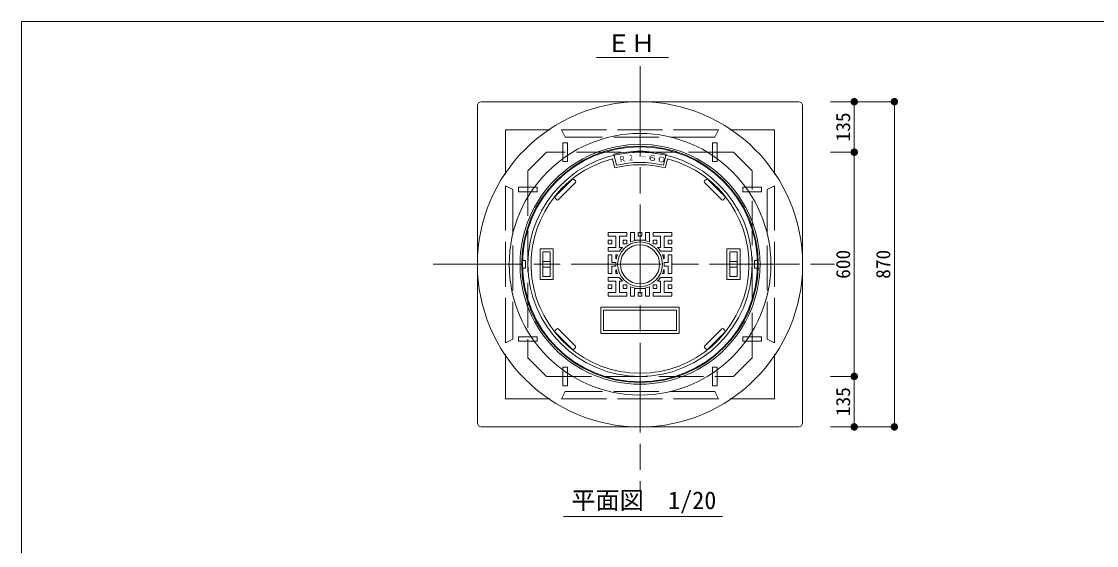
# Model space of a CAD drawing. Units: millimetres at full size, sheet at 1:20. Extents: x 374 to 5850, y 4690 to 8423.
# Drawn here: x 374 to 3250, y 6911 to 8313 of the extents above; entities that cross this region are included whole.
import ezdxf
from ezdxf.enums import TextEntityAlignment as Align

# ---------------------------------------------------------------- set-up
doc = ezdxf.new("R2010")
doc.units = ezdxf.units.MM
doc.header["$LTSCALE"] = 20
doc.linetypes.add('CHAIN', pattern=[18.5, 12, -1.5, 3.5, -1.5])
doc.linetypes.add('DASHED', pattern=[7.5, 6, -1.5])
for name, color, linetype, lineweight in [('_0-0_', 7, 'Continuous', 13), ('ハッチ', 4, 'Continuous', 13), ('寸法', 1, 'Continuous', 13), ('本体', 7, 'Continuous', 13)]:
    doc.layers.add(name, color=color, linetype=linetype, lineweight=lineweight)
doc.styles.add('ＭＳ ゴシック', font='')
doc.styles.get('ＭＳ ゴシック').set_extended_font_data('MS Gothic')

# ---------------------------------------------------------------- blocks, each defined once
blk = doc.blocks.new('filled_dot')
at = {"color": 0, "linetype": 'Continuous', "lineweight": -2, "const_width": 1.25}
blk.add_lwpolyline([(-0.625, 0, 1), (0.625, 0, 1)], format="xyb", close=True, dxfattribs=at)

msp = doc.modelspace()

# ---------------------------------------------------------------- linework, layer by layer
at = {"layer": '_0-0_', "color": 6}
msp.add_lwpolyline([(5850.38, 8313.24), (374.13, 8313.24), (374.13, 4689.61), (5850.38, 4689.61)], close=True, dxfattribs=at)
at = {"layer": 'ハッチ', "linetype": 'CHAIN'}
for p, q in [((2028.7, 8193.39), (2028.7, 7055.46)), ((1474.94, 7663.59), (2548.88, 7663.59))]:
    msp.add_line(p, q, dxfattribs=at)
at = {"layer": '寸法', "color": 3}
for p, q in [((1912.08, 8217.02), (2104.95, 8217.02)), ((1824.07, 6988.48), (2249.13, 6988.48))]:
    msp.add_line(p, q, dxfattribs=at)
at = {"layer": '寸法'}
for p, q in [((2538.55, 8098.59), (2601.86, 8098.59)), ((2538.55, 8098.59), (2709.13, 8098.59)), ((2601.86, 8098.59), (2601.86, 7963.59)), ((2709.13, 7228.59), (2709.13, 8098.59)), ((2709.13, 8088.59), (2709.13, 7238.59)), ((2601.86, 7988.8), (2601.86, 7338.46)), ((2538.55, 7963.59), (2601.86, 7963.59)), ((2538.55, 7963.59), (2601.86, 7963.59)), ((2601.86, 7963.59), (2601.86, 7363.59)), ((2538.55, 7363.59), (2601.86, 7363.59)), ((2538.55, 7363.59), (2601.86, 7363.59)), ((2601.86, 7363.59), (2601.86, 7228.59)), ((2538.55, 7228.59), (2601.86, 7228.59)), ((2538.55, 7228.59), (2709.13, 7228.59))]:
    msp.add_line(p, q, dxfattribs=at)
at = {"layer": '本体'}
for p, q in [((1593.7, 8088.59), (1593.7, 7238.59)), ((2453.7, 8098.59), (1603.7, 8098.59)), ((2463.7, 7238.59), (2463.7, 8088.59)), ((1955.43, 7945.73), (1959.81, 7927.31)), ((1958.7, 7957.88), (1965.65, 7928.7)), ((2091.76, 7928.7), (2098.7, 7957.88)), ((2097.6, 7927.31), (2101.98, 7945.73)), ((1959.82, 7927.25), (1961.21, 7921.41)), ((2097.58, 7927.25), (2096.19, 7921.41)), ((1847.28, 7890.76), (1801.53, 7845)), ((1855.77, 7882.27), (1810.01, 7836.51)), ((1855.77, 7886.51), (1851.53, 7890.76)), ((2201.62, 7886.51), (2205.86, 7890.76)), ((2201.62, 7882.27), (2247.38, 7836.51)), ((2210.11, 7890.76), (2255.86, 7845)), ((1805.77, 7836.51), (1801.53, 7840.76)), ((2251.62, 7836.51), (2255.86, 7840.76)), ((1943.7, 7738.59), (1943.7, 7748.59)), ((1943.7, 7748.59), (1993.7, 7748.59)), ((1963.7, 7738.59), (1943.7, 7738.59)), ((1963.7, 7708.59), (1963.7, 7738.59)), ((1993.7, 7738.59), (1973.7, 7738.59)), ((1973.7, 7738.59), (1973.7, 7708.59)), ((1993.7, 7748.59), (1993.7, 7738.59)), ((2003.7, 7723.59), (2003.7, 7748.59)), ((2003.7, 7748.59), (2013.7, 7748.59)), ((2013.7, 7748.59), (2013.7, 7728.59)), ((2023.7, 7748.59), (2023.7, 7738.59)), ((2033.7, 7748.59), (2023.7, 7748.59)), ((2023.7, 7738.59), (2033.7, 7738.59)), ((2033.7, 7738.59), (2033.7, 7748.59)), ((2043.7, 7728.59), (2043.7, 7748.59)), ((2043.7, 7748.59), (2053.7, 7748.59)), ((2053.7, 7748.59), (2053.7, 7723.59)), ((2063.7, 7738.59), (2063.7, 7748.59)), ((2063.7, 7748.59), (2113.7, 7748.59)), ((2083.7, 7738.59), (2063.7, 7738.59)), ((2083.7, 7708.59), (2083.7, 7738.59)), ((2113.7, 7738.59), (2093.7, 7738.59)), ((2093.7, 7738.59), (2093.7, 7708.59)), ((2113.7, 7748.59), (2113.7, 7738.59)), ((1943.7, 7718.59), (1943.7, 7728.59)), ((1943.7, 7728.59), (1953.7, 7728.59)), ((1953.7, 7718.59), (1943.7, 7718.59)), ((1943.7, 7698.59), (1943.7, 7708.59)), ((1943.7, 7708.59), (1963.7, 7708.59)), ((1953.7, 7728.59), (1953.7, 7718.59)), ((1973.7, 7708.59), (1981.8, 7708.59)), ((1993.7, 7728.59), (1983.7, 7728.59)), ((1983.7, 7728.59), (1983.7, 7718.59)), ((1983.7, 7718.59), (1993.7, 7718.59)), ((1993.7, 7718.59), (1993.7, 7728.59)), ((2013.7, 7728.59), (2043.7, 7728.59)), ((2063.7, 7718.59), (2063.7, 7728.59)), ((2063.7, 7728.59), (2073.7, 7728.59)), ((2073.7, 7718.59), (2063.7, 7718.59)), ((2073.7, 7728.59), (2073.7, 7718.59)), ((2075.61, 7708.59), (2083.7, 7708.59)), ((2093.7, 7708.59), (2113.7, 7708.59)), ((2113.7, 7728.59), (2103.7, 7728.59)), ((2103.7, 7728.59), (2103.7, 7718.59)), ((2103.7, 7718.59), (2113.7, 7718.59)), ((2113.7, 7718.59), (2113.7, 7728.59)), ((2113.7, 7708.59), (2113.7, 7698.59)), ((1761.2, 7704.59), (1796.2, 7704.59)), ((1761.2, 7622.59), (1761.2, 7704.59)), ((1768.7, 7696.59), (1788.7, 7696.59)), ((1768.7, 7630.59), (1768.7, 7696.59)), ((1788.7, 7696.59), (1788.7, 7630.59)), ((1796.2, 7704.59), (1796.2, 7622.59)), ((1973.93, 7698.59), (1943.7, 7698.59)), ((1943.7, 7638.59), (1943.7, 7688.59)), ((1943.7, 7688.59), (1953.7, 7688.59)), ((1953.7, 7688.59), (1953.7, 7668.59)), ((1968.7, 7688.59), (1963.7, 7688.59)), ((1963.7, 7688.59), (1963.7, 7678.59)), ((1963.7, 7678.59), (1965.46, 7678.59)), ((2113.7, 7698.59), (2083.48, 7698.59)), ((2093.7, 7688.59), (2088.7, 7688.59)), ((2091.95, 7678.59), (2093.7, 7678.59)), ((2093.7, 7678.59), (2093.7, 7688.59)), ((2103.7, 7668.59), (2103.7, 7688.59)), ((2103.7, 7688.59), (2113.7, 7688.59)), ((2113.7, 7688.59), (2113.7, 7638.59)), ((2261.2, 7704.59), (2296.2, 7704.59)), ((2261.2, 7622.59), (2261.2, 7704.59)), ((2268.7, 7696.59), (2288.7, 7696.59)), ((2268.7, 7630.59), (2268.7, 7696.59)), ((2288.7, 7696.59), (2288.7, 7630.59)), ((2296.2, 7704.59), (2296.2, 7622.59)), ((1714.36, 7673.59), (1722.2, 7673.59)), ((1722.2, 7653.59), (1714.36, 7653.59)), ((1722.2, 7673.59), (1722.2, 7653.59)), ((1788.7, 7671.09), (1768.7, 7671.09)), ((1768.7, 7656.09), (1788.7, 7656.09)), ((1953.7, 7668.59), (1963.9, 7668.59)), ((1963.9, 7658.59), (1953.7, 7658.59)), ((1953.7, 7658.59), (1953.7, 7638.59)), ((2093.51, 7668.59), (2103.7, 7668.59)), ((2103.7, 7658.59), (2093.51, 7658.59)), ((2103.7, 7638.59), (2103.7, 7658.59)), ((2268.7, 7671.09), (2288.7, 7671.09)), ((2288.7, 7656.09), (2268.7, 7656.09)), ((2343.04, 7673.59), (2335.2, 7673.59)), ((2335.2, 7673.59), (2335.2, 7653.59)), ((2335.2, 7653.59), (2343.04, 7653.59)), ((1796.2, 7622.59), (1761.2, 7622.59)), ((1788.7, 7630.59), (1768.7, 7630.59)), ((1953.7, 7638.59), (1943.7, 7638.59)), ((1943.7, 7618.59), (1943.7, 7628.59)), ((1943.7, 7628.59), (1973.93, 7628.59)), ((1963.7, 7648.59), (1965.46, 7648.59)), ((1963.7, 7638.59), (1963.7, 7648.59)), ((1968.7, 7638.59), (1963.7, 7638.59)), ((2083.48, 7628.59), (2113.7, 7628.59)), ((2093.7, 7638.59), (2088.7, 7638.59)), ((2091.95, 7648.59), (2093.7, 7648.59)), ((2093.7, 7648.59), (2093.7, 7638.59)), ((2113.7, 7638.59), (2103.7, 7638.59)), ((2113.7, 7628.59), (2113.7, 7618.59)), ((2296.2, 7622.59), (2261.2, 7622.59)), ((2288.7, 7630.59), (2268.7, 7630.59)), ((1963.7, 7618.59), (1943.7, 7618.59)), ((1943.7, 7598.59), (1943.7, 7608.59)), ((1943.7, 7608.59), (1953.7, 7608.59)), ((1953.7, 7598.59), (1943.7, 7598.59)), ((1953.7, 7608.59), (1953.7, 7598.59)), ((1963.7, 7588.59), (1963.7, 7618.59)), ((1981.8, 7618.59), (1973.7, 7618.59)), ((1973.7, 7618.59), (1973.7, 7588.59)), ((1993.7, 7608.59), (1983.7, 7608.59)), ((1983.7, 7608.59), (1983.7, 7598.59)), ((1983.7, 7598.59), (1993.7, 7598.59)), ((1993.7, 7598.59), (1993.7, 7608.59)), ((2003.7, 7578.59), (2003.7, 7603.59)), ((2043.7, 7598.59), (2013.7, 7598.59)), ((2013.7, 7598.59), (2013.7, 7578.59)), ((2043.7, 7578.59), (2043.7, 7598.59)), ((2053.7, 7603.59), (2053.7, 7578.59)), ((2063.7, 7598.59), (2063.7, 7608.59)), ((2063.7, 7608.59), (2073.7, 7608.59)), ((2073.7, 7598.59), (2063.7, 7598.59)), ((2073.7, 7608.59), (2073.7, 7598.59)), ((2083.7, 7618.59), (2075.61, 7618.59)), ((2083.7, 7588.59), (2083.7, 7618.59)), ((2113.7, 7618.59), (2093.7, 7618.59)), ((2093.7, 7618.59), (2093.7, 7588.59)), ((2113.7, 7608.59), (2103.7, 7608.59)), ((2103.7, 7608.59), (2103.7, 7598.59)), ((2103.7, 7598.59), (2113.7, 7598.59)), ((2113.7, 7598.59), (2113.7, 7608.59)), ((1943.7, 7578.59), (1943.7, 7588.59)), ((1943.7, 7588.59), (1963.7, 7588.59)), ((1993.7, 7578.59), (1943.7, 7578.59)), ((1973.7, 7588.59), (1993.7, 7588.59)), ((1993.7, 7588.59), (1993.7, 7578.59)), ((2013.7, 7578.59), (2003.7, 7578.59)), ((2023.7, 7588.59), (2033.7, 7588.59)), ((2023.7, 7578.59), (2023.7, 7588.59)), ((2033.7, 7578.59), (2023.7, 7578.59)), ((2033.7, 7588.59), (2033.7, 7578.59)), ((2053.7, 7578.59), (2043.7, 7578.59)), ((2063.7, 7578.59), (2063.7, 7588.59)), ((2063.7, 7588.59), (2083.7, 7588.59)), ((2113.7, 7578.59), (2063.7, 7578.59)), ((2093.7, 7588.59), (2113.7, 7588.59)), ((2113.7, 7588.59), (2113.7, 7578.59)), ((1923.7, 7548.59), (2133.7, 7548.59)), ((1923.7, 7478.59), (1923.7, 7548.59)), ((1931.2, 7541.09), (2126.2, 7541.09)), ((1931.2, 7486.09), (1931.2, 7541.09)), ((2126.2, 7541.09), (2126.2, 7486.09)), ((2133.7, 7548.59), (2133.7, 7478.59)), ((1805.77, 7490.66), (1801.53, 7486.42)), ((1847.28, 7436.42), (1801.53, 7482.18)), ((1855.77, 7444.91), (1810.01, 7490.66)), ((2133.7, 7478.59), (1923.7, 7478.59)), ((2126.2, 7486.09), (1931.2, 7486.09)), ((2201.62, 7444.91), (2247.38, 7490.66)), ((2210.11, 7436.42), (2255.86, 7482.18)), ((2251.62, 7490.66), (2255.86, 7486.42)), ((1855.77, 7440.66), (1851.53, 7436.42)), ((2201.62, 7440.66), (2205.86, 7436.42)), ((1603.7, 7228.59), (2453.7, 7228.59))]:
    msp.add_line(p, q, dxfattribs=at)
at = {"layer": '本体', "color": 1, "linetype": 'DASHED'}
for p, q in [((1668.7, 8023.59), (1668.7, 7303.59)), ((2388.7, 8023.59), (1668.7, 8023.59)), ((1828.7, 8003.59), (1818.7, 8023.59)), ((2238.7, 8023.59), (2228.7, 8003.59)), ((2388.7, 7303.59), (2388.7, 8023.59)), ((2228.7, 8003.59), (1828.7, 8003.59)), ((1822.7, 7938.59), (1822.7, 7988.59)), ((1822.7, 7988.59), (1834.7, 7988.59)), ((1834.7, 7988.59), (1834.7, 7938.59)), ((2234.7, 7988.59), (2222.7, 7988.59)), ((2222.7, 7988.59), (2222.7, 7938.59)), ((2234.7, 7938.59), (2234.7, 7988.59)), ((1778.7, 7963.59), (1728.7, 7913.59)), ((2278.7, 7963.59), (1778.7, 7963.59)), ((1834.7, 7938.59), (1822.7, 7938.59)), ((2222.7, 7938.59), (2234.7, 7938.59)), ((2328.7, 7913.59), (2278.7, 7963.59)), ((1728.7, 7913.59), (1728.7, 7413.59)), ((2328.7, 7413.59), (2328.7, 7913.59)), ((1668.7, 7873.59), (1688.7, 7863.59)), ((1688.7, 7863.59), (1688.7, 7463.59)), ((1753.7, 7869.59), (1703.7, 7869.59)), ((1703.7, 7869.59), (1703.7, 7857.59)), ((1703.7, 7857.59), (1753.7, 7857.59)), ((1753.7, 7857.59), (1753.7, 7869.59)), ((2303.7, 7869.59), (2353.7, 7869.59)), ((2303.7, 7857.59), (2303.7, 7869.59)), ((2353.7, 7857.59), (2303.7, 7857.59)), ((2353.7, 7869.59), (2353.7, 7857.59)), ((2388.7, 7873.59), (2368.7, 7863.59)), ((2368.7, 7863.59), (2368.7, 7463.59)), ((1688.7, 7463.59), (1668.7, 7453.59)), ((1703.7, 7457.59), (1703.7, 7469.59)), ((1703.7, 7469.59), (1753.7, 7469.59)), ((1753.7, 7457.59), (1703.7, 7457.59)), ((1753.7, 7469.59), (1753.7, 7457.59)), ((2353.7, 7469.59), (2303.7, 7469.59)), ((2303.7, 7469.59), (2303.7, 7457.59)), ((2303.7, 7457.59), (2353.7, 7457.59)), ((2353.7, 7457.59), (2353.7, 7469.59)), ((2368.7, 7463.59), (2388.7, 7453.59)), ((1778.7, 7363.59), (1728.7, 7413.59)), ((2278.7, 7363.59), (2328.7, 7413.59)), ((1778.7, 7363.59), (2278.7, 7363.59)), ((1822.7, 7388.59), (1822.7, 7338.59)), ((1834.7, 7388.59), (1822.7, 7388.59)), ((1834.7, 7338.59), (1834.7, 7388.59)), ((2222.7, 7338.59), (2222.7, 7388.59)), ((2222.7, 7388.59), (2234.7, 7388.59)), ((2234.7, 7388.59), (2234.7, 7338.59)), ((1822.7, 7338.59), (1834.7, 7338.59)), ((2234.7, 7338.59), (2222.7, 7338.59)), ((1828.7, 7323.59), (1818.7, 7303.59)), ((2228.7, 7323.59), (1828.7, 7323.59)), ((2238.7, 7303.59), (2228.7, 7323.59)), ((1668.7, 7303.59), (2388.7, 7303.59))]:
    msp.add_line(p, q, dxfattribs=at)
at = {"layer": '本体'}
for radius in [435, 350, 321, 314.5, 300, 60, 52.5]:
    msp.add_circle((2028.7, 7663.59), radius, dxfattribs=at)
at = {"layer": '本体', "color": 1}
msp.add_circle((2028.7, 7663.59), 316.5, dxfattribs=at)
at = {"layer": '本体'}
for centre, radius, start, end in [((1603.7, 8088.59), 10, 90, 180), ((2453.7, 8088.59), 10, 0, 90), ((2028.7, 7663.59), 302.5, 76.62, 103.38), ((2028.7, 7663.59), 291.5, 104.56, 75.44), ((2028.7, 7663.59), 266.5, 75.33, 104.67), ((2028.7, 7663.59), 272.5, 76.62, 103.38), ((1849.41, 7888.63), 3, 45, 135), ((1853.65, 7884.39), 3, 315, 45), ((2203.74, 7884.39), 3, 135, 225), ((2207.98, 7888.63), 3, 45, 135), ((1803.65, 7842.88), 3, 135, 225), ((1807.89, 7838.63), 3, 225, 315), ((2249.5, 7838.63), 3, 225, 315), ((2253.74, 7842.88), 3, 315, 45), ((2028.7, 7663.59), 65, 136.24, 147.42), ((2028.7, 7663.59), 65, 67.38, 112.62), ((2028.7, 7663.59), 65, 32.58, 43.81), ((2028.7, 7663.59), 65, 157.38, 166.66), ((2028.7, 7663.59), 65, 13.34, 22.62), ((2028.7, 7663.59), 65, 175.59, 184.41), ((2028.7, 7663.59), 65, 355.59, 4.41), ((2028.7, 7663.59), 65, 193.34, 202.62), ((2028.7, 7663.59), 65, 212.58, 223.81), ((2028.7, 7663.59), 65, 316.19, 327.42), ((2028.7, 7663.59), 65, 337.38, 346.66), ((2028.7, 7663.59), 65, 247.38, 292.62), ((1803.65, 7484.3), 3, 135, 225), ((1807.89, 7488.54), 3, 45, 135), ((2249.5, 7488.54), 3, 45, 135), ((2253.74, 7484.3), 3, 315, 45), ((1849.41, 7438.54), 3, 225, 315), ((1853.65, 7442.78), 3, 315, 45), ((2203.74, 7442.78), 3, 135, 225), ((2207.98, 7438.54), 3, 225, 315), ((1603.7, 7238.59), 10, 180, 270), ((2453.7, 7238.59), 10, 270, 0)]:
    msp.add_arc(centre, radius, start, end, dxfattribs=at)

# ---------------------------------------------------------------- block references
at = {"layer": '寸法', "xscale": 8, "yscale": 8}
for p, rotation in [((2601.86, 8098.59), 270), ((2709.13, 8098.59), 270), ((2601.86, 7963.59), 90), ((2601.86, 7963.59), 270), ((2601.86, 7363.59), 90), ((2601.86, 7363.59), 270), ((2601.86, 7228.59), 90), ((2709.13, 7228.59), 90)]:
    msp.add_blockref('filled_dot', p, dxfattribs=dict(at, rotation=rotation))

# ---------------------------------------------------------------- texts
at = {"layer": '寸法', "color": 3, "style": 'ＭＳ ゴシック'}
for s, p in [('ＥＨ', (1939.63, 8217.1)), ('平面図\u30001/20', (1844.78, 6994.3))]:
    msp.add_text(s, height=47.47, dxfattribs=at).set_placement(p, align=Align.BOTTOM_LEFT)
at = {"layer": '寸法', "style": 'ＭＳ ゴシック'}
for s, p in [('135', (2571.86, 8031.09)), ('600', (2571.86, 7663.59)), ('870', (2679.13, 7663.59)), ('135', (2571.86, 7296.09))]:
    msp.add_text(s, height=37.98, rotation=90, dxfattribs=at).set_placement(p, align=Align.MIDDLE_CENTER)
at = {"layer": '本体', "style": 'ＭＳ ゴシック'}
for s, rotation, width, p in [('Ｒ', 13.001, 0.95, (1974.25, 7931.54)), ('２', 4.992, 0.75, (1997.91, 7936.5)), ('６', 355.01, 1.5, (2045.73, 7937.33)), ('０', 350.01, 1.5, (2069.53, 7934.85))]:
    msp.add_text(s, height=14.66, rotation=rotation, dxfattribs=dict(at, width=width)).set_placement(p, align=Align.BOTTOM_LEFT)
at = {"layer": '本体', "style": 'ＭＳ ゴシック', "width": 1.3}
msp.add_text('－', height=14.66, dxfattribs=at).set_placement((2022.14, 7939.21), align=Align.BOTTOM_LEFT)

doc.saveas('drawing.dxf')
